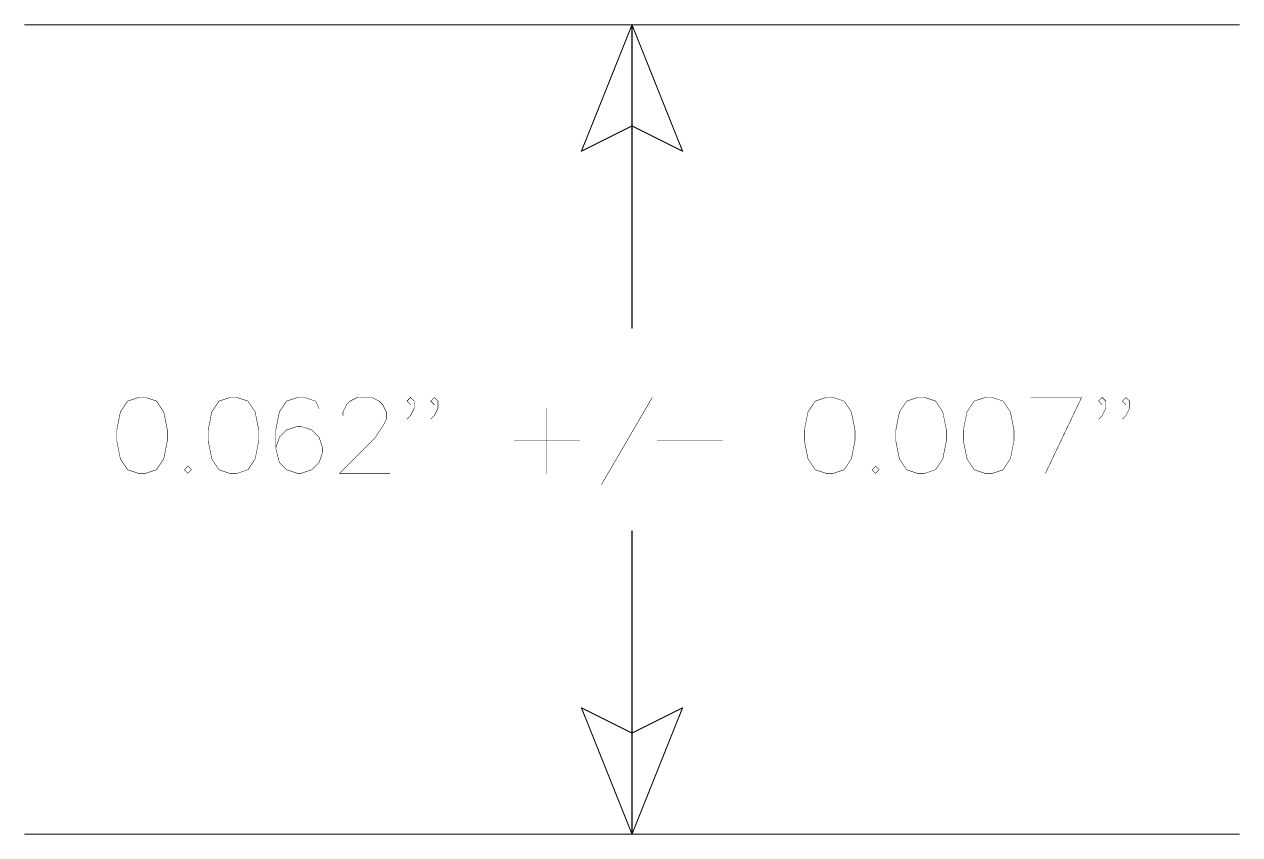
# Model space of a CAD drawing. Extents: x -9.8 to 23.3, y -7.1 to 14.3.
# Drawn here: x -1.576 to -0.375, y 8.199 to 9.001 of the extents above; entities that cross this region are included whole.
import ezdxf

# ---------------------------------------------------------------- set-up
doc = ezdxf.new("R2010")
doc.units = 0
doc.layers.add('2D_LINE_00', color=1, linetype='CONTINUOUS')

# ---------------------------------------------------------------- blocks, each defined once
blk = doc.blocks.new('SMOOTH_0$001')
at = {"const_width": 0.0005}
blk.add_lwpolyline([(-0.00025, 0, 1), (0.00025, 0, 1)], format="xyb", close=True, dxfattribs=at)
blk = doc.blocks.new('DRAWING_3287')
at = {"layer": '2D_LINE_00', "const_width": 0.001}
blk.add_lwpolyline([(0, 0), (1.2, 0)], dxfattribs=at)
at = {"layer": '2D_LINE_00'}
for p in [(0, 0), (1.2, 0)]:
    blk.add_blockref('SMOOTH_0$001', p, dxfattribs=at)
blk = doc.blocks.new('DRAWING_3288')
at = {"layer": '2D_LINE_00', "const_width": 0.001}
blk.add_lwpolyline([(0, 0), (1.2, 0)], dxfattribs=at)
at = {"layer": '2D_LINE_00'}
for p in [(0, 0), (1.2, 0)]:
    blk.add_blockref('SMOOTH_0$001', p, dxfattribs=at)
blk = doc.blocks.new('DRAWING_3289')
at = {"layer": '2D_LINE_00', "const_width": 0.001}
blk.add_lwpolyline([(0, 0), (0, 0.3)], dxfattribs=at)
at = {"layer": '2D_LINE_00'}
for p in [(0, 0.3), (0, 0)]:
    blk.add_blockref('SMOOTH_0$001', p, dxfattribs=at)
blk = doc.blocks.new('DRAWING_3290')
at = {"layer": '2D_LINE_00', "const_width": 0.001}
blk.add_lwpolyline([(0, 0), (0, 0.3)], dxfattribs=at)
at = {"layer": '2D_LINE_00'}
for p in [(0, 0.3), (0, 0)]:
    blk.add_blockref('SMOOTH_0$001', p, dxfattribs=at)
blk = doc.blocks.new('DRAWING_3291')
at = {"layer": '2D_LINE_00', "const_width": 0.001}
blk.add_lwpolyline([(0, 0), (0.05, 0.125)], dxfattribs=at)
at = {"layer": '2D_LINE_00'}
for p in [(0.05, 0.125), (0, 0)]:
    blk.add_blockref('SMOOTH_0$001', p, dxfattribs=at)
blk = doc.blocks.new('DRAWING_3292')
at = {"layer": '2D_LINE_00', "const_width": 0.001}
blk.add_lwpolyline([(0, 0), (0.05, 0.025), (0.1, 0)], dxfattribs=at)
at = {"layer": '2D_LINE_00'}
for p in [(0.05, 0.025), (0, 0), (0.1, 0)]:
    blk.add_blockref('SMOOTH_0$001', p, dxfattribs=at)
blk = doc.blocks.new('DRAWING_3293')
at = {"layer": '2D_LINE_00', "const_width": 0.001}
blk.add_lwpolyline([(0, 0), (0.05, -0.125)], dxfattribs=at)
at = {"layer": '2D_LINE_00'}
for p in [(0, 0), (0.05, -0.125)]:
    blk.add_blockref('SMOOTH_0$001', p, dxfattribs=at)
blk = doc.blocks.new('DRAWING_3294')
at = {"layer": '2D_LINE_00', "const_width": 0.001}
blk.add_lwpolyline([(0, 0), (0.05, 0.125)], dxfattribs=at)
at = {"layer": '2D_LINE_00'}
for p in [(0.05, 0.125), (0, 0)]:
    blk.add_blockref('SMOOTH_0$001', p, dxfattribs=at)
blk = doc.blocks.new('DRAWING_3295')
at = {"layer": '2D_LINE_00', "const_width": 0.001}
blk.add_lwpolyline([(0, 0), (0.05, 0.025)], dxfattribs=at)
at = {"layer": '2D_LINE_00'}
for p in [(0.05, 0.025), (0, 0)]:
    blk.add_blockref('SMOOTH_0$001', p, dxfattribs=at)
blk = doc.blocks.new('DRAWING_3296')
at = {"layer": '2D_LINE_00', "const_width": 0.001}
blk.add_lwpolyline([(0, 0), (0.05, -0.025)], dxfattribs=at)
at = {"layer": '2D_LINE_00'}
for p in [(0, 0), (0.05, -0.025)]:
    blk.add_blockref('SMOOTH_0$001', p, dxfattribs=at)
blk = doc.blocks.new('DRAWING_3297')
at = {"layer": '2D_LINE_00', "const_width": 0.001}
blk.add_lwpolyline([(0, 0), (0.05, -0.125)], dxfattribs=at)
at = {"layer": '2D_LINE_00'}
for p in [(0, 0), (0.05, -0.125)]:
    blk.add_blockref('SMOOTH_0$001', p, dxfattribs=at)
blk = doc.blocks.new('SMOOTH_0$0005')
at = {"const_width": 0.00025}
blk.add_lwpolyline([(-0.0001, 0, 1), (0.0001, 0, 1)], format="xyb", close=True, dxfattribs=at)
blk = doc.blocks.new('DRAWING_3300')
at = {"layer": '2D_LINE_00', "const_width": 0.0005}
blk.add_lwpolyline([(0, 0), (-0.01071, -0.00357), (-0.01785, -0.01429), (-0.02142, -0.03214), (-0.02142, -0.04285), (-0.01785, -0.0607), (-0.01071, -0.07142), (0, -0.07499), (0.00714, -0.07499), (0.01786, -0.07142), (0.025, -0.0607), (0.02857, -0.04285), (0.02857, -0.03214), (0.025, -0.01429), (0.01786, -0.00357), (0.00714, 0), (0, 0)], dxfattribs=at)
at = {"layer": '2D_LINE_00'}
for p in [(0, 0), (0, 0), (0.00714, 0), (-0.01071, -0.00357), (0.01786, -0.00357), (-0.01785, -0.01429), (0.025, -0.01429), (-0.02142, -0.03214), (0.02857, -0.03214), (-0.02142, -0.04285), (0.02857, -0.04285), (-0.01785, -0.0607), (-0.01071, -0.07142), (0.01786, -0.07142), (0.025, -0.0607), (0, -0.07499), (0.00714, -0.07499)]:
    blk.add_blockref('SMOOTH_0$0005', p, dxfattribs=at)
blk = doc.blocks.new('DRAWING_3301')
at = {"layer": '2D_LINE_00', "const_width": 0.0005}
blk.add_lwpolyline([(0, 0), (-0.00357, -0.00357), (0, -0.00714), (0.00357, -0.00357), (0, 0)], dxfattribs=at)
at = {"layer": '2D_LINE_00'}
for p in [(0, 0), (0, 0), (-0.00357, -0.00357), (0, -0.00714), (0.00357, -0.00357)]:
    blk.add_blockref('SMOOTH_0$0005', p, dxfattribs=at)
blk = doc.blocks.new('DRAWING_3302')
at = {"layer": '2D_LINE_00', "const_width": 0.0005}
blk.add_lwpolyline([(0, 0), (-0.01071, -0.00357), (-0.01785, -0.01429), (-0.02142, -0.03214), (-0.02142, -0.04285), (-0.01785, -0.0607), (-0.01071, -0.07142), (0, -0.07499), (0.00714, -0.07499), (0.01785, -0.07142), (0.02499, -0.0607), (0.02857, -0.04285), (0.02857, -0.03214), (0.02499, -0.01429), (0.01785, -0.00357), (0.00714, 0), (0, 0)], dxfattribs=at)
at = {"layer": '2D_LINE_00'}
for p in [(0, 0), (0, 0), (0.00714, 0), (-0.01071, -0.00357), (0.01785, -0.00357), (-0.01785, -0.01429), (0.02499, -0.01429), (-0.02142, -0.03214), (0.02857, -0.03214), (-0.02142, -0.04285), (0.02857, -0.04285), (-0.01785, -0.0607), (-0.01071, -0.07142), (0.01785, -0.07142), (0.02499, -0.0607), (0, -0.07499), (0.00714, -0.07499)]:
    blk.add_blockref('SMOOTH_0$0005', p, dxfattribs=at)
blk = doc.blocks.new('DRAWING_3303')
at = {"layer": '2D_LINE_00', "const_width": 0.0005}
blk.add_lwpolyline([(0, 0), (-0.00358, 0.00715), (-0.01429, 0.01072), (-0.02143, 0.01072), (-0.03214, 0.00715), (-0.03928, -0.00357), (-0.04285, -0.02142), (-0.04285, -0.03927), (-0.03928, -0.05356), (-0.03214, -0.0607), (-0.02143, -0.06427), (-0.01786, -0.06427), (-0.00714, -0.0607), (0, -0.05356), (0.00357, -0.04284), (0.00357, -0.03927), (0, -0.02856), (-0.00714, -0.02142), (-0.01786, -0.01785), (-0.02143, -0.01785), (-0.03214, -0.02142), (-0.03928, -0.02856), (-0.04285, -0.03927)], dxfattribs=at)
at = {"layer": '2D_LINE_00'}
for p in [(-0.03214, 0.00715), (-0.02143, 0.01072), (-0.01429, 0.01072), (-0.00358, 0.00715), (0, 0), (-0.03928, -0.00357), (-0.04285, -0.02142), (-0.03214, -0.02142), (-0.02143, -0.01785), (-0.01786, -0.01785), (-0.00714, -0.02142), (-0.03928, -0.02856), (0, -0.02856), (-0.04285, -0.03927), (-0.04285, -0.03927), (0.00357, -0.03927), (0.00357, -0.04284), (-0.03928, -0.05356), (0, -0.05356), (-0.03214, -0.0607), (-0.02143, -0.06427), (-0.01786, -0.06427), (-0.00714, -0.0607)]:
    blk.add_blockref('SMOOTH_0$0005', p, dxfattribs=at)
blk = doc.blocks.new('DRAWING_3304')
at = {"layer": '2D_LINE_00', "const_width": 0.0005}
blk.add_lwpolyline([(0, 0), (0, 0.00357), (0.00357, 0.01071), (0.00714, 0.01429), (0.01428, 0.01786), (0.02857, 0.01786), (0.03571, 0.01429), (0.03928, 0.01071), (0.04285, 0.00357), (0.04285, -0.00357), (0.03928, -0.01071), (0.03214, -0.02142), (-0.00357, -0.05713), (0.04642, -0.05713)], dxfattribs=at)
at = {"layer": '2D_LINE_00'}
for p in [(0.00714, 0.01429), (0.01428, 0.01786), (0.02857, 0.01786), (0.03571, 0.01429), (0, 0.00357), (0, 0), (0.00357, 0.01071), (0.03928, 0.01071), (0.04285, 0.00357), (0.03928, -0.01071), (0.04285, -0.00357), (0.03214, -0.02142), (-0.00357, -0.05713), (0.04642, -0.05713)]:
    blk.add_blockref('SMOOTH_0$0005', p, dxfattribs=at)
blk = doc.blocks.new('DRAWING_3305')
at = {"layer": '2D_LINE_00', "const_width": 0.0005}
blk.add_lwpolyline([(0, 0), (-0.00357, 0.00358), (0, 0.00715), (0.00358, 0.00358), (0.00358, -0.00357), (0, -0.01071), (-0.00357, -0.01428)], dxfattribs=at)
at = {"layer": '2D_LINE_00'}
for p in [(-0.00357, 0.00358), (0, 0.00715), (0, 0), (0.00358, 0.00358), (0, -0.01071), (0.00358, -0.00357), (-0.00357, -0.01428)]:
    blk.add_blockref('SMOOTH_0$0005', p, dxfattribs=at)
blk = doc.blocks.new('DRAWING_3306')
at = {"layer": '2D_LINE_00', "const_width": 0.0005}
blk.add_lwpolyline([(0, 0), (-0.00357, 0.00358), (0, 0.00715), (0.00357, 0.00358), (0.00357, -0.00357), (0, -0.01071), (-0.00357, -0.01428)], dxfattribs=at)
at = {"layer": '2D_LINE_00'}
for p in [(-0.00357, 0.00358), (0, 0.00715), (0, 0), (0.00357, 0.00358), (0, -0.01071), (0.00357, -0.00357), (-0.00357, -0.01428)]:
    blk.add_blockref('SMOOTH_0$0005', p, dxfattribs=at)
blk = doc.blocks.new('DRAWING_3307')
at = {"layer": '2D_LINE_00', "const_width": 0.0005}
blk.add_lwpolyline([(0, 0), (0, -0.06427)], dxfattribs=at)
at = {"layer": '2D_LINE_00'}
for p in [(0, 0), (0, -0.06427)]:
    blk.add_blockref('SMOOTH_0$0005', p, dxfattribs=at)
blk = doc.blocks.new('DRAWING_3308')
at = {"layer": '2D_LINE_00', "const_width": 0.0005}
blk.add_lwpolyline([(0, 0), (0.06427, 0)], dxfattribs=at)
at = {"layer": '2D_LINE_00'}
for p in [(0, 0), (0.06427, 0)]:
    blk.add_blockref('SMOOTH_0$0005', p, dxfattribs=at)
blk = doc.blocks.new('DRAWING_3309')
at = {"layer": '2D_LINE_00', "const_width": 0.0005}
blk.add_lwpolyline([(0, 0), (0.04999, 0.0857)], dxfattribs=at)
at = {"layer": '2D_LINE_00'}
for p in [(0.04999, 0.0857), (0, 0)]:
    blk.add_blockref('SMOOTH_0$0005', p, dxfattribs=at)
blk = doc.blocks.new('DRAWING_3310')
at = {"layer": '2D_LINE_00', "const_width": 0.0005}
blk.add_lwpolyline([(0, 0), (0.06427, 0)], dxfattribs=at)
at = {"layer": '2D_LINE_00'}
for p in [(0, 0), (0.06427, 0)]:
    blk.add_blockref('SMOOTH_0$0005', p, dxfattribs=at)
blk = doc.blocks.new('DRAWING_3311')
at = {"layer": '2D_LINE_00', "const_width": 0.0005}
blk.add_lwpolyline([(0, 0), (-0.01071, -0.00357), (-0.01785, -0.01429), (-0.02142, -0.03214), (-0.02142, -0.04285), (-0.01785, -0.0607), (-0.01071, -0.07142), (0, -0.07499), (0.00714, -0.07499), (0.01785, -0.07142), (0.02499, -0.0607), (0.02857, -0.04285), (0.02857, -0.03214), (0.02499, -0.01429), (0.01785, -0.00357), (0.00714, 0), (0, 0)], dxfattribs=at)
at = {"layer": '2D_LINE_00'}
for p in [(0, 0), (0, 0), (0.00714, 0), (-0.01071, -0.00357), (0.01785, -0.00357), (-0.01785, -0.01429), (0.02499, -0.01429), (-0.02142, -0.03214), (0.02857, -0.03214), (-0.02142, -0.04285), (0.02857, -0.04285), (-0.01785, -0.0607), (-0.01071, -0.07142), (0.01785, -0.07142), (0.02499, -0.0607), (0, -0.07499), (0.00714, -0.07499)]:
    blk.add_blockref('SMOOTH_0$0005', p, dxfattribs=at)
blk = doc.blocks.new('DRAWING_3312')
at = {"layer": '2D_LINE_00', "const_width": 0.0005}
blk.add_lwpolyline([(0, 0), (-0.00357, -0.00357), (0, -0.00714), (0.00357, -0.00357), (0, 0)], dxfattribs=at)
at = {"layer": '2D_LINE_00'}
for p in [(0, 0), (0, 0), (-0.00357, -0.00357), (0, -0.00714), (0.00357, -0.00357)]:
    blk.add_blockref('SMOOTH_0$0005', p, dxfattribs=at)
blk = doc.blocks.new('DRAWING_3313')
at = {"layer": '2D_LINE_00', "const_width": 0.0005}
blk.add_lwpolyline([(0, 0), (-0.01071, -0.00357), (-0.01786, -0.01429), (-0.02143, -0.03214), (-0.02143, -0.04285), (-0.01786, -0.0607), (-0.01071, -0.07142), (0, -0.07499), (0.00714, -0.07499), (0.01785, -0.07142), (0.02499, -0.0607), (0.02856, -0.04285), (0.02856, -0.03214), (0.02499, -0.01429), (0.01785, -0.00357), (0.00714, 0), (0, 0)], dxfattribs=at)
at = {"layer": '2D_LINE_00'}
for p in [(0, 0), (0, 0), (0.00714, 0), (-0.01071, -0.00357), (0.01785, -0.00357), (-0.01786, -0.01429), (0.02499, -0.01429), (-0.02143, -0.03214), (0.02856, -0.03214), (-0.02143, -0.04285), (0.02856, -0.04285), (-0.01786, -0.0607), (-0.01071, -0.07142), (0.01785, -0.07142), (0.02499, -0.0607), (0, -0.07499), (0.00714, -0.07499)]:
    blk.add_blockref('SMOOTH_0$0005', p, dxfattribs=at)
blk = doc.blocks.new('DRAWING_3314')
at = {"layer": '2D_LINE_00', "const_width": 0.0005}
blk.add_lwpolyline([(0, 0), (-0.01071, -0.00357), (-0.01785, -0.01429), (-0.02142, -0.03214), (-0.02142, -0.04285), (-0.01785, -0.0607), (-0.01071, -0.07142), (0, -0.07499), (0.00714, -0.07499), (0.01785, -0.07142), (0.02499, -0.0607), (0.02856, -0.04285), (0.02856, -0.03214), (0.02499, -0.01429), (0.01785, -0.00357), (0.00714, 0), (0, 0)], dxfattribs=at)
at = {"layer": '2D_LINE_00'}
for p in [(0, 0), (0, 0), (0.00714, 0), (-0.01071, -0.00357), (0.01785, -0.00357), (-0.01785, -0.01429), (0.02499, -0.01429), (-0.02142, -0.03214), (0.02856, -0.03214), (-0.02142, -0.04285), (0.02856, -0.04285), (-0.01785, -0.0607), (-0.01071, -0.07142), (0.01785, -0.07142), (0.02499, -0.0607), (0, -0.07499), (0.00714, -0.07499)]:
    blk.add_blockref('SMOOTH_0$0005', p, dxfattribs=at)
blk = doc.blocks.new('DRAWING_3315')
at = {"layer": '2D_LINE_00', "const_width": 0.0005}
blk.add_lwpolyline([(0, 0), (-0.03571, -0.07499)], dxfattribs=at)
at = {"layer": '2D_LINE_00'}
for p in [(0, 0), (-0.03571, -0.07499)]:
    blk.add_blockref('SMOOTH_0$0005', p, dxfattribs=at)
blk = doc.blocks.new('DRAWING_3316')
at = {"layer": '2D_LINE_00', "const_width": 0.0005}
blk.add_lwpolyline([(0, 0), (0.04999, 0)], dxfattribs=at)
at = {"layer": '2D_LINE_00'}
for p in [(0, 0), (0.04999, 0)]:
    blk.add_blockref('SMOOTH_0$0005', p, dxfattribs=at)
blk = doc.blocks.new('DRAWING_3317')
at = {"layer": '2D_LINE_00', "const_width": 0.0005}
blk.add_lwpolyline([(0, 0), (-0.00357, 0.00358), (0, 0.00715), (0.00357, 0.00358), (0.00357, -0.00357), (0, -0.01071), (-0.00357, -0.01428)], dxfattribs=at)
at = {"layer": '2D_LINE_00'}
for p in [(-0.00357, 0.00358), (0, 0.00715), (0, 0), (0.00357, 0.00358), (0, -0.01071), (0.00357, -0.00357), (-0.00357, -0.01428)]:
    blk.add_blockref('SMOOTH_0$0005', p, dxfattribs=at)
blk = doc.blocks.new('DRAWING_3318')
at = {"layer": '2D_LINE_00', "const_width": 0.0005}
blk.add_lwpolyline([(0, 0), (-0.00356, 0.00358), (0, 0.00715), (0.00358, 0.00358), (0.00358, -0.00357), (0, -0.01071), (-0.00356, -0.01428)], dxfattribs=at)
at = {"layer": '2D_LINE_00'}
for p in [(-0.00356, 0.00358), (0, 0.00715), (0, 0), (0.00358, 0.00358), (0, -0.01071), (0.00358, -0.00357), (-0.00356, -0.01428)]:
    blk.add_blockref('SMOOTH_0$0005', p, dxfattribs=at)

msp = doc.modelspace()

# ---------------------------------------------------------------- block references
for name, p in [('DRAWING_3288', (-1.575, 9)), ('DRAWING_3291', (-1.025, 8.875)), ('DRAWING_3289', (-0.975, 8.7)), ('DRAWING_3293', (-0.975, 9)), ('DRAWING_3292', (-1.025, 8.875)), ('DRAWING_3300', (-1.46272, 8.63164)), ('DRAWING_3302', (-1.37238, 8.63164)), ('DRAWING_3303', (-1.28418, 8.62092)), ('DRAWING_3304', (-1.26062, 8.61378)), ('DRAWING_3305', (-1.19385, 8.62449)), ('DRAWING_3306', (-1.17028, 8.62449)), ('DRAWING_3309', (-1.00496, 8.54594)), ('DRAWING_3311', (-0.78322, 8.63164)), ('DRAWING_3313', (-0.69288, 8.63164)), ('DRAWING_3314', (-0.62611, 8.63164)), ('DRAWING_3316', (-0.58076, 8.63164)), ('DRAWING_3315', (-0.53077, 8.63164)), ('DRAWING_3317', (-0.51042, 8.62449)), ('DRAWING_3318', (-0.48686, 8.62449)), ('DRAWING_3307', (-1.05923, 8.62092)), ('DRAWING_3308', (-1.09137, 8.58879)), ('DRAWING_3310', (-0.94997, 8.58879)), ('DRAWING_3301', (-1.4138, 8.56379)), ('DRAWING_3312', (-0.7343, 8.56379)), ('DRAWING_3290', (-0.975, 8.2)), ('DRAWING_3296', (-1.025, 8.325)), ('DRAWING_3297', (-1.025, 8.325)), ('DRAWING_3294', (-0.975, 8.2)), ('DRAWING_3295', (-0.975, 8.3)), ('DRAWING_3287', (-1.575, 8.2))]:
    msp.add_blockref(name, p)

doc.saveas('drawing.dxf')
